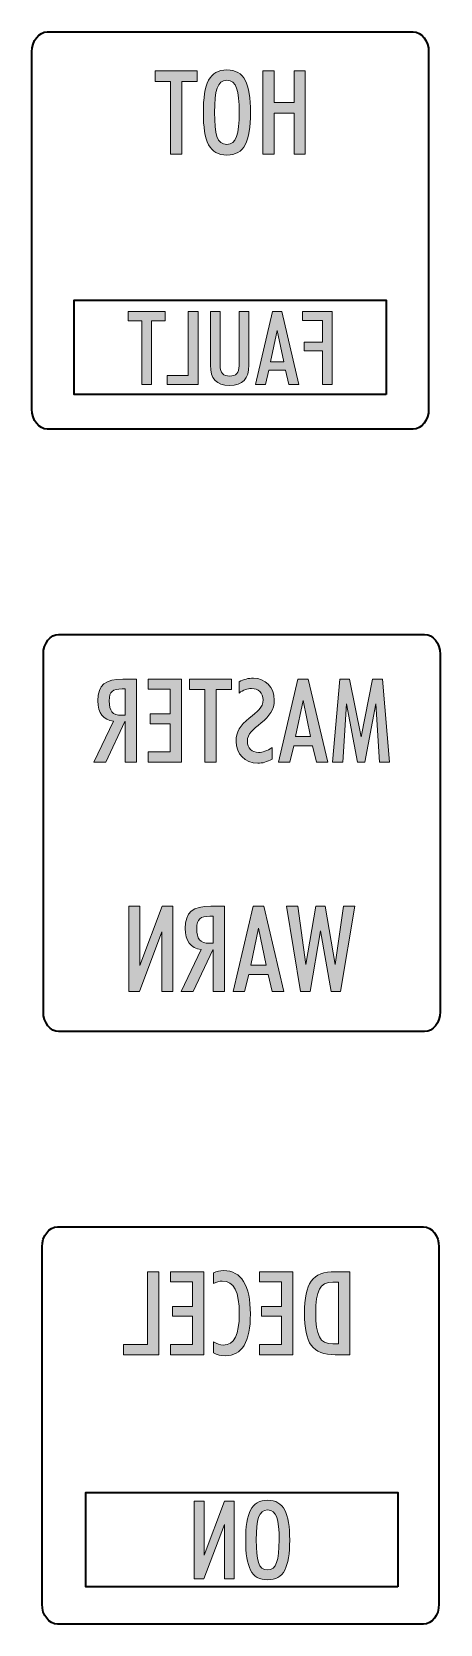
# Model space of a CAD drawing. Header units: millimetres. Extents: x 4 to 202, y 10 to 290.
# Drawn here: x 53.7 to 68.1, y 10.4 to 66.5 of the extents above; entities that cross this region are included whole.
import ezdxf

# ---------------------------------------------------------------- set-up
doc = ezdxf.new("R2010")
doc.units = ezdxf.units.MM
doc.header["$MEASUREMENT"] = 0
doc.layers.add('Layer 1', color=7, linetype='Continuous', lineweight=0)

# ---------------------------------------------------------------- blocks, each defined once
blk = doc.blocks.new('Block_46')
at = {"layer": 'Layer 1', "true_color": 0x1d1e1b, "transparency": 33554687}
h = blk.add_hatch(color=250, dxfattribs=at)
h.dxf.hatch_style = 2
edge = h.paths.add_edge_path()
edge.add_spline(control_points=[(58.14, 22.792), (58.14, 22.792), (57.746, 22.792), (57.746, 22.792), (57.746, 22.792), (57.746, 20.231), (57.746, 20.231), (57.746, 20.231), (56.9, 20.231), (56.9, 20.231), (56.9, 20.231), (56.9, 19.866), (56.9, 19.866), (56.9, 19.866), (58.14, 19.866), (58.14, 19.866), (58.14, 19.866), (58.14, 22.792), (58.14, 22.792)], knot_values=[0, 0, 0, 0, 1, 1, 1, 2, 2, 2, 3, 3, 3, 4, 4, 4, 5, 5, 5, 6, 6, 6, 6], degree=3, periodic=0)
h = blk.add_hatch(color=250, dxfattribs=at)
h.dxf.hatch_style = 2
edge = h.paths.add_edge_path()
edge.add_spline(control_points=[(59.727, 22.792), (59.727, 22.792), (58.557, 22.792), (58.557, 22.792), (58.557, 22.792), (58.557, 22.439), (58.557, 22.439), (58.557, 22.439), (59.333, 22.439), (59.333, 22.439), (59.333, 22.439), (59.333, 21.569), (59.333, 21.569), (59.333, 21.569), (58.623, 21.569), (58.623, 21.569), (58.623, 21.569), (58.623, 21.221), (58.623, 21.221), (58.623, 21.221), (59.333, 21.221), (59.333, 21.221), (59.333, 21.221), (59.333, 20.231), (59.333, 20.231), (59.333, 20.231), (58.557, 20.231), (58.557, 20.231), (58.557, 20.231), (58.557, 19.866), (58.557, 19.866), (58.557, 19.866), (59.727, 19.866), (59.727, 19.866), (59.727, 19.866), (59.727, 22.792), (59.727, 22.792)], knot_values=[0, 0, 0, 0, 1, 1, 1, 2, 2, 2, 3, 3, 3, 4, 4, 4, 5, 5, 5, 6, 6, 6, 7, 7, 7, 8, 8, 8, 9, 9, 9, 10, 10, 10, 11, 11, 11, 12, 12, 12, 12], degree=3, periodic=0)
h = blk.add_hatch(color=250, dxfattribs=at)
h.dxf.hatch_style = 2
edge = h.paths.add_edge_path()
edge.add_spline(control_points=[(60.477, 19.829), (61.076, 19.829), (61.372, 20.318), (61.372, 21.303), (61.372, 22.316), (61.048, 22.829), (60.432, 22.829), (60.297, 22.829), (60.178, 22.805), (60.067, 22.751), (60.067, 22.751), (60.067, 22.378), (60.067, 22.378), (60.178, 22.431), (60.28, 22.46), (60.375, 22.46), (60.806, 22.46), (60.978, 22.082), (60.978, 21.307), (60.978, 20.568), (60.801, 20.207), (60.416, 20.207), (60.305, 20.207), (60.194, 20.244), (60.067, 20.318), (60.067, 20.318), (60.067, 19.932), (60.067, 19.932), (60.198, 19.862), (60.329, 19.829), (60.477, 19.829)], knot_values=[0, 0, 0, 0, 1, 1, 1, 2, 2, 2, 3, 3, 3, 4, 4, 4, 5, 5, 5, 6, 6, 6, 7, 7, 7, 8, 8, 8, 9, 9, 9, 10, 10, 10, 10], degree=3, periodic=0)
h = blk.add_hatch(color=250, dxfattribs=at)
h.dxf.hatch_style = 2
edge = h.paths.add_edge_path()
edge.add_spline(control_points=[(62.865, 22.792), (62.865, 22.792), (61.695, 22.792), (61.695, 22.792), (61.695, 22.792), (61.695, 22.439), (61.695, 22.439), (61.695, 22.439), (62.471, 22.439), (62.471, 22.439), (62.471, 22.439), (62.471, 21.569), (62.471, 21.569), (62.471, 21.569), (61.761, 21.569), (61.761, 21.569), (61.761, 21.569), (61.761, 21.221), (61.761, 21.221), (61.761, 21.221), (62.471, 21.221), (62.471, 21.221), (62.471, 21.221), (62.471, 20.231), (62.471, 20.231), (62.471, 20.231), (61.695, 20.231), (61.695, 20.231), (61.695, 20.231), (61.695, 19.866), (61.695, 19.866), (61.695, 19.866), (62.865, 19.866), (62.865, 19.866), (62.865, 19.866), (62.865, 22.792), (62.865, 22.792)], knot_values=[0, 0, 0, 0, 1, 1, 1, 2, 2, 2, 3, 3, 3, 4, 4, 4, 5, 5, 5, 6, 6, 6, 7, 7, 7, 8, 8, 8, 9, 9, 9, 10, 10, 10, 11, 11, 11, 12, 12, 12, 12], degree=3, periodic=0)
h = blk.add_hatch(color=250, dxfattribs=at)
h.dxf.hatch_style = 2
edge = h.paths.add_edge_path()
edge.add_spline(control_points=[(64.28, 20.244), (63.816, 20.244), (63.676, 20.556), (63.676, 21.335), (63.676, 22.115), (63.816, 22.423), (64.28, 22.423), (64.28, 22.423), (64.485, 22.423), (64.485, 22.423), (64.485, 22.423), (64.485, 20.244), (64.485, 20.244), (64.485, 20.244), (64.28, 20.244), (64.28, 20.244)], knot_values=[0, 0, 0, 0, 1, 1, 1, 2, 2, 2, 3, 3, 3, 4, 4, 4, 5, 5, 5, 5], degree=3, periodic=0)
edge = h.paths.add_edge_path()
edge.add_spline(control_points=[(64.883, 22.792), (64.883, 22.792), (64.362, 22.792), (64.362, 22.792), (63.561, 22.792), (63.278, 22.398), (63.278, 21.331), (63.278, 20.26), (63.561, 19.866), (64.362, 19.866), (64.362, 19.866), (64.883, 19.866), (64.883, 19.866), (64.883, 19.866), (64.883, 22.792), (64.883, 22.792)], knot_values=[0, 0, 0, 0, 1, 1, 1, 2, 2, 2, 3, 3, 3, 4, 4, 4, 5, 5, 5, 5], degree=3, periodic=0)
at = {"layer": 'Layer 1'}
for points, knots in [([(58.14, 22.792), (58.14, 22.792), (57.746, 22.792), (57.746, 22.792), (57.746, 22.792), (57.746, 20.231), (57.746, 20.231), (57.746, 20.231), (56.9, 20.231), (56.9, 20.231), (56.9, 20.231), (56.9, 19.866), (56.9, 19.866), (56.9, 19.866), (58.14, 19.866), (58.14, 19.866), (58.14, 19.866), (58.14, 22.792), (58.14, 22.792)], [0, 0, 0, 0, 1, 1, 1, 2, 2, 2, 3, 3, 3, 4, 4, 4, 5, 5, 5, 6, 6, 6, 6]), ([(59.727, 22.792), (59.727, 22.792), (58.557, 22.792), (58.557, 22.792), (58.557, 22.792), (58.557, 22.439), (58.557, 22.439), (58.557, 22.439), (59.333, 22.439), (59.333, 22.439), (59.333, 22.439), (59.333, 21.569), (59.333, 21.569), (59.333, 21.569), (58.623, 21.569), (58.623, 21.569), (58.623, 21.569), (58.623, 21.221), (58.623, 21.221), (58.623, 21.221), (59.333, 21.221), (59.333, 21.221), (59.333, 21.221), (59.333, 20.231), (59.333, 20.231), (59.333, 20.231), (58.557, 20.231), (58.557, 20.231), (58.557, 20.231), (58.557, 19.866), (58.557, 19.866), (58.557, 19.866), (59.727, 19.866), (59.727, 19.866), (59.727, 19.866), (59.727, 22.792), (59.727, 22.792)], [0, 0, 0, 0, 1, 1, 1, 2, 2, 2, 3, 3, 3, 4, 4, 4, 5, 5, 5, 6, 6, 6, 7, 7, 7, 8, 8, 8, 9, 9, 9, 10, 10, 10, 11, 11, 11, 12, 12, 12, 12]), ([(60.477, 19.829), (61.076, 19.829), (61.372, 20.318), (61.372, 21.303), (61.372, 22.316), (61.048, 22.829), (60.432, 22.829), (60.297, 22.829), (60.178, 22.805), (60.067, 22.751), (60.067, 22.751), (60.067, 22.378), (60.067, 22.378), (60.178, 22.431), (60.28, 22.46), (60.375, 22.46), (60.806, 22.46), (60.978, 22.082), (60.978, 21.307), (60.978, 20.568), (60.801, 20.207), (60.416, 20.207), (60.305, 20.207), (60.194, 20.244), (60.067, 20.318), (60.067, 20.318), (60.067, 19.932), (60.067, 19.932), (60.198, 19.862), (60.329, 19.829), (60.477, 19.829)], [0, 0, 0, 0, 1, 1, 1, 2, 2, 2, 3, 3, 3, 4, 4, 4, 5, 5, 5, 6, 6, 6, 7, 7, 7, 8, 8, 8, 9, 9, 9, 10, 10, 10, 10]), ([(62.865, 22.792), (62.865, 22.792), (61.695, 22.792), (61.695, 22.792), (61.695, 22.792), (61.695, 22.439), (61.695, 22.439), (61.695, 22.439), (62.471, 22.439), (62.471, 22.439), (62.471, 22.439), (62.471, 21.569), (62.471, 21.569), (62.471, 21.569), (61.761, 21.569), (61.761, 21.569), (61.761, 21.569), (61.761, 21.221), (61.761, 21.221), (61.761, 21.221), (62.471, 21.221), (62.471, 21.221), (62.471, 21.221), (62.471, 20.231), (62.471, 20.231), (62.471, 20.231), (61.695, 20.231), (61.695, 20.231), (61.695, 20.231), (61.695, 19.866), (61.695, 19.866), (61.695, 19.866), (62.865, 19.866), (62.865, 19.866), (62.865, 19.866), (62.865, 22.792), (62.865, 22.792)], [0, 0, 0, 0, 1, 1, 1, 2, 2, 2, 3, 3, 3, 4, 4, 4, 5, 5, 5, 6, 6, 6, 7, 7, 7, 8, 8, 8, 9, 9, 9, 10, 10, 10, 11, 11, 11, 12, 12, 12, 12]), ([(64.883, 22.792), (64.883, 22.792), (64.362, 22.792), (64.362, 22.792), (63.561, 22.792), (63.278, 22.398), (63.278, 21.331), (63.278, 20.26), (63.561, 19.866), (64.362, 19.866), (64.362, 19.866), (64.883, 19.866), (64.883, 19.866), (64.883, 19.866), (64.883, 22.792), (64.883, 22.792)], [0, 0, 0, 0, 1, 1, 1, 2, 2, 2, 3, 3, 3, 4, 4, 4, 5, 5, 5, 5]), ([(64.28, 20.244), (63.816, 20.244), (63.676, 20.556), (63.676, 21.335), (63.676, 22.115), (63.816, 22.423), (64.28, 22.423), (64.28, 22.423), (64.485, 22.423), (64.485, 22.423), (64.485, 22.423), (64.485, 20.244), (64.485, 20.244), (64.485, 20.244), (64.28, 20.244), (64.28, 20.244)], [0, 0, 0, 0, 1, 1, 1, 2, 2, 2, 3, 3, 3, 4, 4, 4, 5, 5, 5, 5])]:
    blk.add_open_spline(points, degree=3, knots=knots, dxfattribs=at)
blk = doc.blocks.new('Block_47')
at = {"layer": 'Layer 1', "true_color": 0x1d1e1b, "transparency": 33554687}
h = blk.add_hatch(color=250, dxfattribs=at)
h.dxf.hatch_style = 2
edge = h.paths.add_edge_path()
edge.add_spline(control_points=[(60.8, 14.701), (60.8, 14.701), (60.459, 14.701), (60.459, 14.701), (60.459, 14.701), (59.736, 12.805), (59.736, 12.805), (59.736, 12.805), (59.736, 14.701), (59.736, 14.701), (59.736, 14.701), (59.387, 14.701), (59.387, 14.701), (59.387, 14.701), (59.387, 11.97), (59.387, 11.97), (59.387, 11.97), (59.732, 11.97), (59.732, 11.97), (59.732, 11.97), (60.452, 13.881), (60.452, 13.881), (60.452, 13.881), (60.452, 11.97), (60.452, 11.97), (60.452, 11.97), (60.8, 11.97), (60.8, 11.97), (60.8, 11.97), (60.8, 14.701), (60.8, 14.701)], knot_values=[0, 0, 0, 0, 1, 1, 1, 2, 2, 2, 3, 3, 3, 4, 4, 4, 5, 5, 5, 6, 6, 6, 7, 7, 7, 8, 8, 8, 9, 9, 9, 10, 10, 10, 10], degree=3, periodic=0)
h = blk.add_hatch(color=250, dxfattribs=at)
h.dxf.hatch_style = 2
edge = h.paths.add_edge_path()
edge.add_spline(control_points=[(61.975, 12.284), (61.65, 12.284), (61.577, 12.625), (61.577, 13.341), (61.577, 14.057), (61.661, 14.394), (61.979, 14.394), (62.297, 14.394), (62.385, 14.057), (62.385, 13.341), (62.385, 12.621), (62.289, 12.284), (61.975, 12.284)], knot_values=[0, 0, 0, 0, 1, 1, 1, 2, 2, 2, 3, 3, 3, 4, 4, 4, 4], degree=3, periodic=0)
edge = h.paths.add_edge_path()
edge.add_spline(control_points=[(61.979, 14.735), (61.405, 14.735), (61.205, 14.291), (61.205, 13.333), (61.205, 12.38), (61.405, 11.935), (61.979, 11.935), (62.554, 11.935), (62.757, 12.376), (62.757, 13.333), (62.757, 14.291), (62.554, 14.735), (61.979, 14.735)], knot_values=[0, 0, 0, 0, 1, 1, 1, 2, 2, 2, 3, 3, 3, 4, 4, 4, 4], degree=3, periodic=0)
at = {"layer": 'Layer 1'}
for points, knots in [([(60.8, 14.701), (60.8, 14.701), (60.459, 14.701), (60.459, 14.701), (60.459, 14.701), (59.736, 12.805), (59.736, 12.805), (59.736, 12.805), (59.736, 14.701), (59.736, 14.701), (59.736, 14.701), (59.387, 14.701), (59.387, 14.701), (59.387, 14.701), (59.387, 11.97), (59.387, 11.97), (59.387, 11.97), (59.732, 11.97), (59.732, 11.97), (59.732, 11.97), (60.452, 13.881), (60.452, 13.881), (60.452, 13.881), (60.452, 11.97), (60.452, 11.97), (60.452, 11.97), (60.8, 11.97), (60.8, 11.97), (60.8, 11.97), (60.8, 14.701), (60.8, 14.701)], [0, 0, 0, 0, 1, 1, 1, 2, 2, 2, 3, 3, 3, 4, 4, 4, 5, 5, 5, 6, 6, 6, 7, 7, 7, 8, 8, 8, 9, 9, 9, 10, 10, 10, 10]), ([(61.979, 14.735), (61.405, 14.735), (61.205, 14.291), (61.205, 13.333), (61.205, 12.38), (61.405, 11.935), (61.979, 11.935), (62.554, 11.935), (62.757, 12.376), (62.757, 13.333), (62.757, 14.291), (62.554, 14.735), (61.979, 14.735)], [0, 0, 0, 0, 1, 1, 1, 2, 2, 2, 3, 3, 3, 4, 4, 4, 4]), ([(61.975, 12.284), (61.65, 12.284), (61.577, 12.625), (61.577, 13.341), (61.577, 14.057), (61.661, 14.394), (61.979, 14.394), (62.297, 14.394), (62.385, 14.057), (62.385, 13.341), (62.385, 12.621), (62.289, 12.284), (61.975, 12.284)], [0, 0, 0, 0, 1, 1, 1, 2, 2, 2, 3, 3, 3, 4, 4, 4, 4])]:
    blk.add_open_spline(points, degree=3, knots=knots, dxfattribs=at)
blk = doc.blocks.new('Block_63')
at = {"layer": 'Layer 1', "true_color": 0x1d1e1b, "transparency": 33554687}
h = blk.add_hatch(color=250, dxfattribs=at)
h.dxf.hatch_style = 2
edge = h.paths.add_edge_path()
edge.add_spline(control_points=[(58.634, 35.67), (58.634, 35.67), (58.26, 35.67), (58.26, 35.67), (58.26, 35.67), (57.465, 33.587), (57.465, 33.587), (57.465, 33.587), (57.465, 35.67), (57.465, 35.67), (57.465, 35.67), (57.082, 35.67), (57.082, 35.67), (57.082, 35.67), (57.082, 32.67), (57.082, 32.67), (57.082, 32.67), (57.46, 32.67), (57.46, 32.67), (57.46, 32.67), (58.251, 34.769), (58.251, 34.769), (58.251, 34.769), (58.251, 32.67), (58.251, 32.67), (58.251, 32.67), (58.634, 32.67), (58.634, 32.67), (58.634, 32.67), (58.634, 35.67), (58.634, 35.67)], knot_values=[0, 0, 0, 0, 1, 1, 1, 2, 2, 2, 3, 3, 3, 4, 4, 4, 5, 5, 5, 6, 6, 6, 7, 7, 7, 8, 8, 8, 9, 9, 9, 10, 10, 10, 10], degree=3, periodic=0)
h = blk.add_hatch(color=250, dxfattribs=at)
h.dxf.hatch_style = 2
edge = h.paths.add_edge_path()
edge.add_spline(control_points=[(59.929, 34.366), (59.58, 34.366), (59.479, 34.521), (59.479, 34.887), (59.479, 35.228), (59.605, 35.316), (59.942, 35.316), (59.942, 35.316), (60.056, 35.316), (60.056, 35.316), (60.056, 35.316), (60.056, 34.366), (60.056, 34.366), (60.056, 34.366), (59.929, 34.366), (59.929, 34.366)], knot_values=[0, 0, 0, 0, 1, 1, 1, 2, 2, 2, 3, 3, 3, 4, 4, 4, 5, 5, 5, 5], degree=3, periodic=0)
edge = h.paths.add_edge_path()
edge.add_spline(control_points=[(60.056, 32.67), (60.056, 32.67), (60.459, 32.67), (60.459, 32.67), (60.459, 32.67), (60.459, 35.67), (60.459, 35.67), (60.459, 35.67), (59.971, 35.67), (59.971, 35.67), (59.344, 35.67), (59.071, 35.468), (59.071, 34.887), (59.071, 34.441), (59.26, 34.193), (59.635, 34.147), (59.635, 34.147), (58.924, 32.67), (58.924, 32.67), (58.924, 32.67), (59.357, 32.67), (59.357, 32.67), (59.357, 32.67), (60.043, 34.134), (60.043, 34.134), (60.043, 34.134), (60.056, 34.134), (60.056, 34.134), (60.056, 34.134), (60.056, 32.67), (60.056, 32.67)], knot_values=[0, 0, 0, 0, 1, 1, 1, 2, 2, 2, 3, 3, 3, 4, 4, 4, 5, 5, 5, 6, 6, 6, 7, 7, 7, 8, 8, 8, 9, 9, 9, 10, 10, 10, 10], degree=3, periodic=0)
h = blk.add_hatch(color=250, dxfattribs=at)
h.dxf.hatch_style = 2
edge = h.paths.add_edge_path()
edge.add_spline(control_points=[(61.923, 33.596), (61.923, 33.596), (61.384, 33.596), (61.384, 33.596), (61.384, 33.596), (61.653, 34.896), (61.653, 34.896), (61.653, 34.896), (61.923, 33.596), (61.923, 33.596)], knot_values=[0, 0, 0, 0, 1, 1, 1, 2, 2, 2, 3, 3, 3, 3], degree=3, periodic=0)
edge = h.paths.add_edge_path()
edge.add_spline(control_points=[(61.843, 35.67), (61.843, 35.67), (61.464, 35.67), (61.464, 35.67), (61.464, 35.67), (60.761, 32.67), (60.761, 32.67), (60.761, 32.67), (61.169, 32.67), (61.169, 32.67), (61.169, 32.67), (61.312, 33.259), (61.312, 33.259), (61.312, 33.259), (61.998, 33.259), (61.998, 33.259), (61.998, 33.259), (62.137, 32.67), (62.137, 32.67), (62.137, 32.67), (62.545, 32.67), (62.545, 32.67), (62.545, 32.67), (61.843, 35.67), (61.843, 35.67)], knot_values=[0, 0, 0, 0, 1, 1, 1, 2, 2, 2, 3, 3, 3, 4, 4, 4, 5, 5, 5, 6, 6, 6, 7, 7, 7, 8, 8, 8, 8], degree=3, periodic=0)
h = blk.add_hatch(color=250, dxfattribs=at)
h.dxf.hatch_style = 2
edge = h.paths.add_edge_path()
edge.add_spline(control_points=[(65.052, 35.67), (65.052, 35.67), (64.652, 35.67), (64.652, 35.67), (64.652, 35.67), (64.362, 33.617), (64.362, 33.617), (64.362, 33.617), (64.012, 35.67), (64.012, 35.67), (64.012, 35.67), (63.68, 35.67), (63.68, 35.67), (63.68, 35.67), (63.327, 33.617), (63.327, 33.617), (63.327, 33.617), (63.04, 35.67), (63.04, 35.67), (63.04, 35.67), (62.641, 35.67), (62.641, 35.67), (62.641, 35.67), (63.141, 32.67), (63.141, 32.67), (63.141, 32.67), (63.474, 32.67), (63.474, 32.67), (63.474, 32.67), (63.844, 34.799), (63.844, 34.799), (63.844, 34.799), (64.219, 32.67), (64.219, 32.67), (64.219, 32.67), (64.547, 32.67), (64.547, 32.67), (64.547, 32.67), (65.052, 35.67), (65.052, 35.67)], knot_values=[0, 0, 0, 0, 1, 1, 1, 2, 2, 2, 3, 3, 3, 4, 4, 4, 5, 5, 5, 6, 6, 6, 7, 7, 7, 8, 8, 8, 9, 9, 9, 10, 10, 10, 11, 11, 11, 12, 12, 12, 13, 13, 13, 13], degree=3, periodic=0)
at = {"layer": 'Layer 1'}
for points, knots in [([(58.634, 35.67), (58.634, 35.67), (58.26, 35.67), (58.26, 35.67), (58.26, 35.67), (57.465, 33.587), (57.465, 33.587), (57.465, 33.587), (57.465, 35.67), (57.465, 35.67), (57.465, 35.67), (57.082, 35.67), (57.082, 35.67), (57.082, 35.67), (57.082, 32.67), (57.082, 32.67), (57.082, 32.67), (57.46, 32.67), (57.46, 32.67), (57.46, 32.67), (58.251, 34.769), (58.251, 34.769), (58.251, 34.769), (58.251, 32.67), (58.251, 32.67), (58.251, 32.67), (58.634, 32.67), (58.634, 32.67), (58.634, 32.67), (58.634, 35.67), (58.634, 35.67)], [0, 0, 0, 0, 1, 1, 1, 2, 2, 2, 3, 3, 3, 4, 4, 4, 5, 5, 5, 6, 6, 6, 7, 7, 7, 8, 8, 8, 9, 9, 9, 10, 10, 10, 10]), ([(60.056, 32.67), (60.056, 32.67), (60.459, 32.67), (60.459, 32.67), (60.459, 32.67), (60.459, 35.67), (60.459, 35.67), (60.459, 35.67), (59.971, 35.67), (59.971, 35.67), (59.344, 35.67), (59.071, 35.468), (59.071, 34.887), (59.071, 34.441), (59.26, 34.193), (59.635, 34.147), (59.635, 34.147), (58.924, 32.67), (58.924, 32.67), (58.924, 32.67), (59.357, 32.67), (59.357, 32.67), (59.357, 32.67), (60.043, 34.134), (60.043, 34.134), (60.043, 34.134), (60.056, 34.134), (60.056, 34.134), (60.056, 34.134), (60.056, 32.67), (60.056, 32.67)], [0, 0, 0, 0, 1, 1, 1, 2, 2, 2, 3, 3, 3, 4, 4, 4, 5, 5, 5, 6, 6, 6, 7, 7, 7, 8, 8, 8, 9, 9, 9, 10, 10, 10, 10]), ([(61.843, 35.67), (61.843, 35.67), (61.464, 35.67), (61.464, 35.67), (61.464, 35.67), (60.761, 32.67), (60.761, 32.67), (60.761, 32.67), (61.169, 32.67), (61.169, 32.67), (61.169, 32.67), (61.312, 33.259), (61.312, 33.259), (61.312, 33.259), (61.998, 33.259), (61.998, 33.259), (61.998, 33.259), (62.137, 32.67), (62.137, 32.67), (62.137, 32.67), (62.545, 32.67), (62.545, 32.67), (62.545, 32.67), (61.843, 35.67), (61.843, 35.67)], [0, 0, 0, 0, 1, 1, 1, 2, 2, 2, 3, 3, 3, 4, 4, 4, 5, 5, 5, 6, 6, 6, 7, 7, 7, 8, 8, 8, 8]), ([(65.052, 35.67), (65.052, 35.67), (64.652, 35.67), (64.652, 35.67), (64.652, 35.67), (64.362, 33.617), (64.362, 33.617), (64.362, 33.617), (64.012, 35.67), (64.012, 35.67), (64.012, 35.67), (63.68, 35.67), (63.68, 35.67), (63.68, 35.67), (63.327, 33.617), (63.327, 33.617), (63.327, 33.617), (63.04, 35.67), (63.04, 35.67), (63.04, 35.67), (62.641, 35.67), (62.641, 35.67), (62.641, 35.67), (63.141, 32.67), (63.141, 32.67), (63.141, 32.67), (63.474, 32.67), (63.474, 32.67), (63.474, 32.67), (63.844, 34.799), (63.844, 34.799), (63.844, 34.799), (64.219, 32.67), (64.219, 32.67), (64.219, 32.67), (64.547, 32.67), (64.547, 32.67), (64.547, 32.67), (65.052, 35.67), (65.052, 35.67)], [0, 0, 0, 0, 1, 1, 1, 2, 2, 2, 3, 3, 3, 4, 4, 4, 5, 5, 5, 6, 6, 6, 7, 7, 7, 8, 8, 8, 9, 9, 9, 10, 10, 10, 11, 11, 11, 12, 12, 12, 13, 13, 13, 13]), ([(59.929, 34.366), (59.58, 34.366), (59.479, 34.521), (59.479, 34.887), (59.479, 35.228), (59.605, 35.316), (59.942, 35.316), (59.942, 35.316), (60.056, 35.316), (60.056, 35.316), (60.056, 35.316), (60.056, 34.366), (60.056, 34.366), (60.056, 34.366), (59.929, 34.366), (59.929, 34.366)], [0, 0, 0, 0, 1, 1, 1, 2, 2, 2, 3, 3, 3, 4, 4, 4, 5, 5, 5, 5]), ([(61.923, 33.596), (61.923, 33.596), (61.384, 33.596), (61.384, 33.596), (61.384, 33.596), (61.653, 34.896), (61.653, 34.896), (61.653, 34.896), (61.923, 33.596), (61.923, 33.596)], [0, 0, 0, 0, 1, 1, 1, 2, 2, 2, 3, 3, 3, 3])]:
    blk.add_open_spline(points, degree=3, knots=knots, dxfattribs=at)
blk = doc.blocks.new('Block_64')
at = {"layer": 'Layer 1', "true_color": 0x1d1e1b, "transparency": 33554687}
h = blk.add_hatch(color=250, dxfattribs=at)
h.dxf.hatch_style = 2
edge = h.paths.add_edge_path()
edge.add_spline(control_points=[(56.832, 42.399), (56.491, 42.399), (56.393, 42.551), (56.393, 42.908), (56.393, 43.241), (56.516, 43.327), (56.844, 43.327), (56.844, 43.327), (56.955, 43.327), (56.955, 43.327), (56.955, 43.327), (56.955, 42.399), (56.955, 42.399), (56.955, 42.399), (56.832, 42.399), (56.832, 42.399)], knot_values=[0, 0, 0, 0, 1, 1, 1, 2, 2, 2, 3, 3, 3, 4, 4, 4, 5, 5, 5, 5], degree=3, periodic=0)
edge = h.paths.add_edge_path()
edge.add_spline(control_points=[(56.955, 40.745), (56.955, 40.745), (57.349, 40.745), (57.349, 40.745), (57.349, 40.745), (57.349, 43.672), (57.349, 43.672), (57.349, 43.672), (56.873, 43.672), (56.873, 43.672), (56.261, 43.672), (55.994, 43.475), (55.994, 42.908), (55.994, 42.473), (56.179, 42.231), (56.544, 42.186), (56.544, 42.186), (55.851, 40.745), (55.851, 40.745), (55.851, 40.745), (56.274, 40.745), (56.274, 40.745), (56.274, 40.745), (56.942, 42.174), (56.942, 42.174), (56.942, 42.174), (56.955, 42.174), (56.955, 42.174), (56.955, 42.174), (56.955, 40.745), (56.955, 40.745)], knot_values=[0, 0, 0, 0, 1, 1, 1, 2, 2, 2, 3, 3, 3, 4, 4, 4, 5, 5, 5, 6, 6, 6, 7, 7, 7, 8, 8, 8, 9, 9, 9, 10, 10, 10, 10], degree=3, periodic=0)
h = blk.add_hatch(color=250, dxfattribs=at)
h.dxf.hatch_style = 2
edge = h.paths.add_edge_path()
edge.add_spline(control_points=[(58.936, 43.672), (58.936, 43.672), (57.767, 43.672), (57.767, 43.672), (57.767, 43.672), (57.767, 43.319), (57.767, 43.319), (57.767, 43.319), (58.542, 43.319), (58.542, 43.319), (58.542, 43.319), (58.542, 42.449), (58.542, 42.449), (58.542, 42.449), (57.832, 42.449), (57.832, 42.449), (57.832, 42.449), (57.832, 42.1), (57.832, 42.1), (57.832, 42.1), (58.542, 42.1), (58.542, 42.1), (58.542, 42.1), (58.542, 41.111), (58.542, 41.111), (58.542, 41.111), (57.767, 41.111), (57.767, 41.111), (57.767, 41.111), (57.767, 40.745), (57.767, 40.745), (57.767, 40.745), (58.936, 40.745), (58.936, 40.745), (58.936, 40.745), (58.936, 43.672), (58.936, 43.672)], knot_values=[0, 0, 0, 0, 1, 1, 1, 2, 2, 2, 3, 3, 3, 4, 4, 4, 5, 5, 5, 6, 6, 6, 7, 7, 7, 8, 8, 8, 9, 9, 9, 10, 10, 10, 11, 11, 11, 12, 12, 12, 12], degree=3, periodic=0)
h = blk.add_hatch(color=250, dxfattribs=at)
h.dxf.hatch_style = 2
edge = h.paths.add_edge_path()
edge.add_spline(control_points=[(60.167, 43.306), (60.167, 43.306), (60.708, 43.306), (60.708, 43.306), (60.708, 43.306), (60.708, 43.672), (60.708, 43.672), (60.708, 43.672), (59.227, 43.672), (59.227, 43.672), (59.227, 43.672), (59.227, 43.306), (59.227, 43.306), (59.227, 43.306), (59.769, 43.306), (59.769, 43.306), (59.769, 43.306), (59.769, 40.745), (59.769, 40.745), (59.769, 40.745), (60.167, 40.745), (60.167, 40.745), (60.167, 40.745), (60.167, 43.306), (60.167, 43.306)], knot_values=[0, 0, 0, 0, 1, 1, 1, 2, 2, 2, 3, 3, 3, 4, 4, 4, 5, 5, 5, 6, 6, 6, 7, 7, 7, 8, 8, 8, 8], degree=3, periodic=0)
h = blk.add_hatch(color=250, dxfattribs=at)
h.dxf.hatch_style = 2
edge = h.paths.add_edge_path()
edge.add_spline(control_points=[(61.659, 41.09), (61.417, 41.09), (61.266, 41.242), (61.266, 41.476), (61.266, 41.759), (61.458, 41.89), (61.746, 42.128), (62.049, 42.379), (62.214, 42.596), (62.214, 42.937), (62.214, 43.388), (61.889, 43.708), (61.483, 43.708), (61.302, 43.708), (61.138, 43.668), (60.97, 43.577), (60.97, 43.577), (60.97, 43.183), (60.97, 43.183), (61.122, 43.29), (61.266, 43.343), (61.409, 43.343), (61.659, 43.343), (61.82, 43.183), (61.82, 42.941), (61.82, 42.67), (61.618, 42.531), (61.327, 42.297), (61.011, 42.042), (60.867, 41.821), (60.867, 41.48), (60.867, 41.041), (61.175, 40.708), (61.631, 40.708), (61.795, 40.708), (61.963, 40.758), (62.14, 40.856), (62.14, 40.856), (62.14, 41.258), (62.14, 41.258), (61.959, 41.148), (61.803, 41.09), (61.659, 41.09)], knot_values=[0, 0, 0, 0, 1, 1, 1, 2, 2, 2, 3, 3, 3, 4, 4, 4, 5, 5, 5, 6, 6, 6, 7, 7, 7, 8, 8, 8, 9, 9, 9, 10, 10, 10, 11, 11, 11, 12, 12, 12, 13, 13, 13, 14, 14, 14, 14], degree=3, periodic=0)
h = blk.add_hatch(color=250, dxfattribs=at)
h.dxf.hatch_style = 2
edge = h.paths.add_edge_path()
edge.add_spline(control_points=[(63.493, 41.648), (63.493, 41.648), (62.968, 41.648), (62.968, 41.648), (62.968, 41.648), (63.23, 42.916), (63.23, 42.916), (63.23, 42.916), (63.493, 41.648), (63.493, 41.648)], knot_values=[0, 0, 0, 0, 1, 1, 1, 2, 2, 2, 3, 3, 3, 3], degree=3, periodic=0)
edge = h.paths.add_edge_path()
edge.add_spline(control_points=[(63.415, 43.672), (63.415, 43.672), (63.046, 43.672), (63.046, 43.672), (63.046, 43.672), (62.36, 40.745), (62.36, 40.745), (62.36, 40.745), (62.758, 40.745), (62.758, 40.745), (62.758, 40.745), (62.898, 41.32), (62.898, 41.32), (62.898, 41.32), (63.567, 41.32), (63.567, 41.32), (63.567, 41.32), (63.702, 40.745), (63.702, 40.745), (63.702, 40.745), (64.1, 40.745), (64.1, 40.745), (64.1, 40.745), (63.415, 43.672), (63.415, 43.672)], knot_values=[0, 0, 0, 0, 1, 1, 1, 2, 2, 2, 3, 3, 3, 4, 4, 4, 5, 5, 5, 6, 6, 6, 7, 7, 7, 8, 8, 8, 8], degree=3, periodic=0)
h = blk.add_hatch(color=250, dxfattribs=at)
h.dxf.hatch_style = 2
edge = h.paths.add_edge_path()
edge.add_spline(control_points=[(66.032, 43.672), (66.032, 43.672), (65.675, 43.672), (65.675, 43.672), (65.675, 43.672), (65.277, 41.644), (65.277, 41.644), (65.277, 41.644), (64.871, 43.672), (64.871, 43.672), (64.871, 43.672), (64.526, 43.672), (64.526, 43.672), (64.526, 43.672), (64.272, 40.745), (64.272, 40.745), (64.272, 40.745), (64.637, 40.745), (64.637, 40.745), (64.637, 40.745), (64.756, 42.797), (64.756, 42.797), (64.756, 42.797), (65.146, 40.745), (65.146, 40.745), (65.146, 40.745), (65.412, 40.745), (65.412, 40.745), (65.412, 40.745), (65.802, 42.797), (65.802, 42.797), (65.802, 42.797), (65.921, 40.745), (65.921, 40.745), (65.921, 40.745), (66.283, 40.745), (66.283, 40.745), (66.283, 40.745), (66.032, 43.672), (66.032, 43.672)], knot_values=[0, 0, 0, 0, 1, 1, 1, 2, 2, 2, 3, 3, 3, 4, 4, 4, 5, 5, 5, 6, 6, 6, 7, 7, 7, 8, 8, 8, 9, 9, 9, 10, 10, 10, 11, 11, 11, 12, 12, 12, 13, 13, 13, 13], degree=3, periodic=0)
at = {"layer": 'Layer 1'}
for points, knots in [([(56.955, 40.745), (56.955, 40.745), (57.349, 40.745), (57.349, 40.745), (57.349, 40.745), (57.349, 43.672), (57.349, 43.672), (57.349, 43.672), (56.873, 43.672), (56.873, 43.672), (56.261, 43.672), (55.994, 43.475), (55.994, 42.908), (55.994, 42.473), (56.179, 42.231), (56.544, 42.186), (56.544, 42.186), (55.851, 40.745), (55.851, 40.745), (55.851, 40.745), (56.274, 40.745), (56.274, 40.745), (56.274, 40.745), (56.942, 42.174), (56.942, 42.174), (56.942, 42.174), (56.955, 42.174), (56.955, 42.174), (56.955, 42.174), (56.955, 40.745), (56.955, 40.745)], [0, 0, 0, 0, 1, 1, 1, 2, 2, 2, 3, 3, 3, 4, 4, 4, 5, 5, 5, 6, 6, 6, 7, 7, 7, 8, 8, 8, 9, 9, 9, 10, 10, 10, 10]), ([(56.832, 42.399), (56.491, 42.399), (56.393, 42.551), (56.393, 42.908), (56.393, 43.241), (56.516, 43.327), (56.844, 43.327), (56.844, 43.327), (56.955, 43.327), (56.955, 43.327), (56.955, 43.327), (56.955, 42.399), (56.955, 42.399), (56.955, 42.399), (56.832, 42.399), (56.832, 42.399)], [0, 0, 0, 0, 1, 1, 1, 2, 2, 2, 3, 3, 3, 4, 4, 4, 5, 5, 5, 5]), ([(58.936, 43.672), (58.936, 43.672), (57.767, 43.672), (57.767, 43.672), (57.767, 43.672), (57.767, 43.319), (57.767, 43.319), (57.767, 43.319), (58.542, 43.319), (58.542, 43.319), (58.542, 43.319), (58.542, 42.449), (58.542, 42.449), (58.542, 42.449), (57.832, 42.449), (57.832, 42.449), (57.832, 42.449), (57.832, 42.1), (57.832, 42.1), (57.832, 42.1), (58.542, 42.1), (58.542, 42.1), (58.542, 42.1), (58.542, 41.111), (58.542, 41.111), (58.542, 41.111), (57.767, 41.111), (57.767, 41.111), (57.767, 41.111), (57.767, 40.745), (57.767, 40.745), (57.767, 40.745), (58.936, 40.745), (58.936, 40.745), (58.936, 40.745), (58.936, 43.672), (58.936, 43.672)], [0, 0, 0, 0, 1, 1, 1, 2, 2, 2, 3, 3, 3, 4, 4, 4, 5, 5, 5, 6, 6, 6, 7, 7, 7, 8, 8, 8, 9, 9, 9, 10, 10, 10, 11, 11, 11, 12, 12, 12, 12]), ([(60.167, 43.306), (60.167, 43.306), (60.708, 43.306), (60.708, 43.306), (60.708, 43.306), (60.708, 43.672), (60.708, 43.672), (60.708, 43.672), (59.227, 43.672), (59.227, 43.672), (59.227, 43.672), (59.227, 43.306), (59.227, 43.306), (59.227, 43.306), (59.769, 43.306), (59.769, 43.306), (59.769, 43.306), (59.769, 40.745), (59.769, 40.745), (59.769, 40.745), (60.167, 40.745), (60.167, 40.745), (60.167, 40.745), (60.167, 43.306), (60.167, 43.306)], [0, 0, 0, 0, 1, 1, 1, 2, 2, 2, 3, 3, 3, 4, 4, 4, 5, 5, 5, 6, 6, 6, 7, 7, 7, 8, 8, 8, 8]), ([(61.659, 41.09), (61.417, 41.09), (61.266, 41.242), (61.266, 41.476), (61.266, 41.759), (61.458, 41.89), (61.746, 42.128), (62.049, 42.379), (62.214, 42.596), (62.214, 42.937), (62.214, 43.388), (61.889, 43.708), (61.483, 43.708), (61.302, 43.708), (61.138, 43.668), (60.97, 43.577), (60.97, 43.577), (60.97, 43.183), (60.97, 43.183), (61.122, 43.29), (61.266, 43.343), (61.409, 43.343), (61.659, 43.343), (61.82, 43.183), (61.82, 42.941), (61.82, 42.67), (61.618, 42.531), (61.327, 42.297), (61.011, 42.042), (60.867, 41.821), (60.867, 41.48), (60.867, 41.041), (61.175, 40.708), (61.631, 40.708), (61.795, 40.708), (61.963, 40.758), (62.14, 40.856), (62.14, 40.856), (62.14, 41.258), (62.14, 41.258), (61.959, 41.148), (61.803, 41.09), (61.659, 41.09)], [0, 0, 0, 0, 1, 1, 1, 2, 2, 2, 3, 3, 3, 4, 4, 4, 5, 5, 5, 6, 6, 6, 7, 7, 7, 8, 8, 8, 9, 9, 9, 10, 10, 10, 11, 11, 11, 12, 12, 12, 13, 13, 13, 14, 14, 14, 14]), ([(63.415, 43.672), (63.415, 43.672), (63.046, 43.672), (63.046, 43.672), (63.046, 43.672), (62.36, 40.745), (62.36, 40.745), (62.36, 40.745), (62.758, 40.745), (62.758, 40.745), (62.758, 40.745), (62.898, 41.32), (62.898, 41.32), (62.898, 41.32), (63.567, 41.32), (63.567, 41.32), (63.567, 41.32), (63.702, 40.745), (63.702, 40.745), (63.702, 40.745), (64.1, 40.745), (64.1, 40.745), (64.1, 40.745), (63.415, 43.672), (63.415, 43.672)], [0, 0, 0, 0, 1, 1, 1, 2, 2, 2, 3, 3, 3, 4, 4, 4, 5, 5, 5, 6, 6, 6, 7, 7, 7, 8, 8, 8, 8]), ([(66.032, 43.672), (66.032, 43.672), (65.675, 43.672), (65.675, 43.672), (65.675, 43.672), (65.277, 41.644), (65.277, 41.644), (65.277, 41.644), (64.871, 43.672), (64.871, 43.672), (64.871, 43.672), (64.526, 43.672), (64.526, 43.672), (64.526, 43.672), (64.272, 40.745), (64.272, 40.745), (64.272, 40.745), (64.637, 40.745), (64.637, 40.745), (64.637, 40.745), (64.756, 42.797), (64.756, 42.797), (64.756, 42.797), (65.146, 40.745), (65.146, 40.745), (65.146, 40.745), (65.412, 40.745), (65.412, 40.745), (65.412, 40.745), (65.802, 42.797), (65.802, 42.797), (65.802, 42.797), (65.921, 40.745), (65.921, 40.745), (65.921, 40.745), (66.283, 40.745), (66.283, 40.745), (66.283, 40.745), (66.032, 43.672), (66.032, 43.672)], [0, 0, 0, 0, 1, 1, 1, 2, 2, 2, 3, 3, 3, 4, 4, 4, 5, 5, 5, 6, 6, 6, 7, 7, 7, 8, 8, 8, 9, 9, 9, 10, 10, 10, 11, 11, 11, 12, 12, 12, 13, 13, 13, 13]), ([(63.493, 41.648), (63.493, 41.648), (62.968, 41.648), (62.968, 41.648), (62.968, 41.648), (63.23, 42.916), (63.23, 42.916), (63.23, 42.916), (63.493, 41.648), (63.493, 41.648)], [0, 0, 0, 0, 1, 1, 1, 2, 2, 2, 3, 3, 3, 3])]:
    blk.add_open_spline(points, degree=3, knots=knots, dxfattribs=at)
blk = doc.blocks.new('Block_71')
at = {"layer": 'Layer 1', "true_color": 0x1d1e1b, "transparency": 33554687}
h = blk.add_hatch(color=250, dxfattribs=at)
h.dxf.hatch_style = 2
edge = h.paths.add_edge_path()
edge.add_spline(control_points=[(58.954, 64.738), (58.954, 64.738), (59.496, 64.738), (59.496, 64.738), (59.496, 64.738), (59.496, 65.103), (59.496, 65.103), (59.496, 65.103), (58.014, 65.103), (58.014, 65.103), (58.014, 65.103), (58.014, 64.738), (58.014, 64.738), (58.014, 64.738), (58.556, 64.738), (58.556, 64.738), (58.556, 64.738), (58.556, 62.177), (58.556, 62.177), (58.556, 62.177), (58.954, 62.177), (58.954, 62.177), (58.954, 62.177), (58.954, 64.738), (58.954, 64.738)], knot_values=[0, 0, 0, 0, 1, 1, 1, 2, 2, 2, 3, 3, 3, 4, 4, 4, 5, 5, 5, 6, 6, 6, 7, 7, 7, 8, 8, 8, 8], degree=3, periodic=0)
h = blk.add_hatch(color=250, dxfattribs=at)
h.dxf.hatch_style = 2
edge = h.paths.add_edge_path()
edge.add_spline(control_points=[(60.537, 62.514), (60.188, 62.514), (60.11, 62.879), (60.11, 63.646), (60.11, 64.414), (60.2, 64.775), (60.541, 64.775), (60.882, 64.775), (60.976, 64.414), (60.976, 63.646), (60.976, 62.875), (60.874, 62.514), (60.537, 62.514)], knot_values=[0, 0, 0, 0, 1, 1, 1, 2, 2, 2, 3, 3, 3, 4, 4, 4, 4], degree=3, periodic=0)
edge = h.paths.add_edge_path()
edge.add_spline(control_points=[(60.541, 65.14), (59.926, 65.14), (59.712, 64.664), (59.712, 63.638), (59.712, 62.616), (59.926, 62.14), (60.541, 62.14), (61.157, 62.14), (61.374, 62.612), (61.374, 63.638), (61.374, 64.664), (61.157, 65.14), (60.541, 65.14)], knot_values=[0, 0, 0, 0, 1, 1, 1, 2, 2, 2, 3, 3, 3, 4, 4, 4, 4], degree=3, periodic=0)
h = blk.add_hatch(color=250, dxfattribs=at)
h.dxf.hatch_style = 2
edge = h.paths.add_edge_path()
edge.add_spline(control_points=[(63.306, 65.103), (63.306, 65.103), (62.912, 65.103), (62.912, 65.103), (62.912, 65.103), (62.912, 63.991), (62.912, 63.991), (62.912, 63.991), (62.206, 63.991), (62.206, 63.991), (62.206, 63.991), (62.206, 65.103), (62.206, 65.103), (62.206, 65.103), (61.812, 65.103), (61.812, 65.103), (61.812, 65.103), (61.812, 62.177), (61.812, 62.177), (61.812, 62.177), (62.206, 62.177), (62.206, 62.177), (62.206, 62.177), (62.206, 63.622), (62.206, 63.622), (62.206, 63.622), (62.912, 63.622), (62.912, 63.622), (62.912, 63.622), (62.912, 62.177), (62.912, 62.177), (62.912, 62.177), (63.306, 62.177), (63.306, 62.177), (63.306, 62.177), (63.306, 65.103), (63.306, 65.103)], knot_values=[0, 0, 0, 0, 1, 1, 1, 2, 2, 2, 3, 3, 3, 4, 4, 4, 5, 5, 5, 6, 6, 6, 7, 7, 7, 8, 8, 8, 9, 9, 9, 10, 10, 10, 11, 11, 11, 12, 12, 12, 12], degree=3, periodic=0)
at = {"layer": 'Layer 1'}
for points, knots in [([(58.954, 64.738), (58.954, 64.738), (59.496, 64.738), (59.496, 64.738), (59.496, 64.738), (59.496, 65.103), (59.496, 65.103), (59.496, 65.103), (58.014, 65.103), (58.014, 65.103), (58.014, 65.103), (58.014, 64.738), (58.014, 64.738), (58.014, 64.738), (58.556, 64.738), (58.556, 64.738), (58.556, 64.738), (58.556, 62.177), (58.556, 62.177), (58.556, 62.177), (58.954, 62.177), (58.954, 62.177), (58.954, 62.177), (58.954, 64.738), (58.954, 64.738)], [0, 0, 0, 0, 1, 1, 1, 2, 2, 2, 3, 3, 3, 4, 4, 4, 5, 5, 5, 6, 6, 6, 7, 7, 7, 8, 8, 8, 8]), ([(60.541, 65.14), (59.926, 65.14), (59.712, 64.664), (59.712, 63.638), (59.712, 62.616), (59.926, 62.14), (60.541, 62.14), (61.157, 62.14), (61.374, 62.612), (61.374, 63.638), (61.374, 64.664), (61.157, 65.14), (60.541, 65.14)], [0, 0, 0, 0, 1, 1, 1, 2, 2, 2, 3, 3, 3, 4, 4, 4, 4]), ([(63.306, 65.103), (63.306, 65.103), (62.912, 65.103), (62.912, 65.103), (62.912, 65.103), (62.912, 63.991), (62.912, 63.991), (62.912, 63.991), (62.206, 63.991), (62.206, 63.991), (62.206, 63.991), (62.206, 65.103), (62.206, 65.103), (62.206, 65.103), (61.812, 65.103), (61.812, 65.103), (61.812, 65.103), (61.812, 62.177), (61.812, 62.177), (61.812, 62.177), (62.206, 62.177), (62.206, 62.177), (62.206, 62.177), (62.206, 63.622), (62.206, 63.622), (62.206, 63.622), (62.912, 63.622), (62.912, 63.622), (62.912, 63.622), (62.912, 62.177), (62.912, 62.177), (62.912, 62.177), (63.306, 62.177), (63.306, 62.177), (63.306, 62.177), (63.306, 65.103), (63.306, 65.103)], [0, 0, 0, 0, 1, 1, 1, 2, 2, 2, 3, 3, 3, 4, 4, 4, 5, 5, 5, 6, 6, 6, 7, 7, 7, 8, 8, 8, 9, 9, 9, 10, 10, 10, 11, 11, 11, 12, 12, 12, 12]), ([(60.537, 62.514), (60.188, 62.514), (60.11, 62.879), (60.11, 63.646), (60.11, 64.414), (60.2, 64.775), (60.541, 64.775), (60.882, 64.775), (60.976, 64.414), (60.976, 63.646), (60.976, 62.875), (60.874, 62.514), (60.537, 62.514)], [0, 0, 0, 0, 1, 1, 1, 2, 2, 2, 3, 3, 3, 4, 4, 4, 4])]:
    blk.add_open_spline(points, degree=3, knots=knots, dxfattribs=at)
blk = doc.blocks.new('Block_72')
at = {"layer": 'Layer 1', "true_color": 0x1d1e1b, "transparency": 33554687}
h = blk.add_hatch(color=250, dxfattribs=at)
h.dxf.hatch_style = 2
edge = h.paths.add_edge_path()
edge.add_spline(control_points=[(57.885, 56.304), (57.885, 56.304), (58.361, 56.304), (58.361, 56.304), (58.361, 56.304), (58.361, 56.624), (58.361, 56.624), (58.361, 56.624), (57.061, 56.624), (57.061, 56.624), (57.061, 56.624), (57.061, 56.304), (57.061, 56.304), (57.061, 56.304), (57.536, 56.304), (57.536, 56.304), (57.536, 56.304), (57.536, 54.057), (57.536, 54.057), (57.536, 54.057), (57.885, 54.057), (57.885, 54.057), (57.885, 54.057), (57.885, 56.304), (57.885, 56.304)], knot_values=[0, 0, 0, 0, 1, 1, 1, 2, 2, 2, 3, 3, 3, 4, 4, 4, 5, 5, 5, 6, 6, 6, 7, 7, 7, 8, 8, 8, 8], degree=3, periodic=0)
h = blk.add_hatch(color=250, dxfattribs=at)
h.dxf.hatch_style = 2
edge = h.paths.add_edge_path()
edge.add_spline(control_points=[(59.523, 56.624), (59.523, 56.624), (59.177, 56.624), (59.177, 56.624), (59.177, 56.624), (59.177, 54.377), (59.177, 54.377), (59.177, 54.377), (58.436, 54.377), (58.436, 54.377), (58.436, 54.377), (58.436, 54.057), (58.436, 54.057), (58.436, 54.057), (59.523, 54.057), (59.523, 54.057), (59.523, 54.057), (59.523, 56.624), (59.523, 56.624)], knot_values=[0, 0, 0, 0, 1, 1, 1, 2, 2, 2, 3, 3, 3, 4, 4, 4, 5, 5, 5, 6, 6, 6, 6], degree=3, periodic=0)
h = blk.add_hatch(color=250, dxfattribs=at)
h.dxf.hatch_style = 2
edge = h.paths.add_edge_path()
edge.add_spline(control_points=[(61.315, 56.624), (61.315, 56.624), (60.973, 56.624), (60.973, 56.624), (60.973, 56.624), (60.973, 54.712), (60.973, 54.712), (60.973, 54.467), (60.865, 54.352), (60.638, 54.352), (60.412, 54.352), (60.304, 54.467), (60.304, 54.712), (60.304, 54.712), (60.304, 56.624), (60.304, 56.624), (60.304, 56.624), (59.961, 56.624), (59.961, 56.624), (59.961, 56.624), (59.961, 54.741), (59.961, 54.741), (59.961, 54.247), (60.167, 54.024), (60.638, 54.024), (61.11, 54.024), (61.315, 54.247), (61.315, 54.741), (61.315, 54.741), (61.315, 56.624), (61.315, 56.624)], knot_values=[0, 0, 0, 0, 1, 1, 1, 2, 2, 2, 3, 3, 3, 4, 4, 4, 5, 5, 5, 6, 6, 6, 7, 7, 7, 8, 8, 8, 9, 9, 9, 10, 10, 10, 10], degree=3, periodic=0)
h = blk.add_hatch(color=250, dxfattribs=at)
h.dxf.hatch_style = 2
edge = h.paths.add_edge_path()
edge.add_spline(control_points=[(62.546, 54.849), (62.546, 54.849), (62.085, 54.849), (62.085, 54.849), (62.085, 54.849), (62.316, 55.962), (62.316, 55.962), (62.316, 55.962), (62.546, 54.849), (62.546, 54.849)], knot_values=[0, 0, 0, 0, 1, 1, 1, 2, 2, 2, 3, 3, 3, 3], degree=3, periodic=0)
edge = h.paths.add_edge_path()
edge.add_spline(control_points=[(62.478, 56.624), (62.478, 56.624), (62.154, 56.624), (62.154, 56.624), (62.154, 56.624), (61.552, 54.057), (61.552, 54.057), (61.552, 54.057), (61.902, 54.057), (61.902, 54.057), (61.902, 54.057), (62.024, 54.561), (62.024, 54.561), (62.024, 54.561), (62.611, 54.561), (62.611, 54.561), (62.611, 54.561), (62.73, 54.057), (62.73, 54.057), (62.73, 54.057), (63.079, 54.057), (63.079, 54.057), (63.079, 54.057), (62.478, 56.624), (62.478, 56.624)], knot_values=[0, 0, 0, 0, 1, 1, 1, 2, 2, 2, 3, 3, 3, 4, 4, 4, 5, 5, 5, 6, 6, 6, 7, 7, 7, 8, 8, 8, 8], degree=3, periodic=0)
h = blk.add_hatch(color=250, dxfattribs=at)
h.dxf.hatch_style = 2
edge = h.paths.add_edge_path()
edge.add_spline(control_points=[(64.26, 56.624), (64.26, 56.624), (63.208, 56.624), (63.208, 56.624), (63.208, 56.624), (63.208, 56.314), (63.208, 56.314), (63.208, 56.314), (63.914, 56.314), (63.914, 56.314), (63.914, 56.314), (63.914, 55.547), (63.914, 55.547), (63.914, 55.547), (63.266, 55.547), (63.266, 55.547), (63.266, 55.547), (63.266, 55.241), (63.266, 55.241), (63.266, 55.241), (63.914, 55.241), (63.914, 55.241), (63.914, 55.241), (63.914, 54.057), (63.914, 54.057), (63.914, 54.057), (64.26, 54.057), (64.26, 54.057), (64.26, 54.057), (64.26, 56.624), (64.26, 56.624)], knot_values=[0, 0, 0, 0, 1, 1, 1, 2, 2, 2, 3, 3, 3, 4, 4, 4, 5, 5, 5, 6, 6, 6, 7, 7, 7, 8, 8, 8, 9, 9, 9, 10, 10, 10, 10], degree=3, periodic=0)
at = {"layer": 'Layer 1'}
for points, knots in [([(57.885, 56.304), (57.885, 56.304), (58.361, 56.304), (58.361, 56.304), (58.361, 56.304), (58.361, 56.624), (58.361, 56.624), (58.361, 56.624), (57.061, 56.624), (57.061, 56.624), (57.061, 56.624), (57.061, 56.304), (57.061, 56.304), (57.061, 56.304), (57.536, 56.304), (57.536, 56.304), (57.536, 56.304), (57.536, 54.057), (57.536, 54.057), (57.536, 54.057), (57.885, 54.057), (57.885, 54.057), (57.885, 54.057), (57.885, 56.304), (57.885, 56.304)], [0, 0, 0, 0, 1, 1, 1, 2, 2, 2, 3, 3, 3, 4, 4, 4, 5, 5, 5, 6, 6, 6, 7, 7, 7, 8, 8, 8, 8]), ([(59.523, 56.624), (59.523, 56.624), (59.177, 56.624), (59.177, 56.624), (59.177, 56.624), (59.177, 54.377), (59.177, 54.377), (59.177, 54.377), (58.436, 54.377), (58.436, 54.377), (58.436, 54.377), (58.436, 54.057), (58.436, 54.057), (58.436, 54.057), (59.523, 54.057), (59.523, 54.057), (59.523, 54.057), (59.523, 56.624), (59.523, 56.624)], [0, 0, 0, 0, 1, 1, 1, 2, 2, 2, 3, 3, 3, 4, 4, 4, 5, 5, 5, 6, 6, 6, 6]), ([(61.315, 56.624), (61.315, 56.624), (60.973, 56.624), (60.973, 56.624), (60.973, 56.624), (60.973, 54.712), (60.973, 54.712), (60.973, 54.467), (60.865, 54.352), (60.638, 54.352), (60.412, 54.352), (60.304, 54.467), (60.304, 54.712), (60.304, 54.712), (60.304, 56.624), (60.304, 56.624), (60.304, 56.624), (59.961, 56.624), (59.961, 56.624), (59.961, 56.624), (59.961, 54.741), (59.961, 54.741), (59.961, 54.247), (60.167, 54.024), (60.638, 54.024), (61.11, 54.024), (61.315, 54.247), (61.315, 54.741), (61.315, 54.741), (61.315, 56.624), (61.315, 56.624)], [0, 0, 0, 0, 1, 1, 1, 2, 2, 2, 3, 3, 3, 4, 4, 4, 5, 5, 5, 6, 6, 6, 7, 7, 7, 8, 8, 8, 9, 9, 9, 10, 10, 10, 10]), ([(62.478, 56.624), (62.478, 56.624), (62.154, 56.624), (62.154, 56.624), (62.154, 56.624), (61.552, 54.057), (61.552, 54.057), (61.552, 54.057), (61.902, 54.057), (61.902, 54.057), (61.902, 54.057), (62.024, 54.561), (62.024, 54.561), (62.024, 54.561), (62.611, 54.561), (62.611, 54.561), (62.611, 54.561), (62.73, 54.057), (62.73, 54.057), (62.73, 54.057), (63.079, 54.057), (63.079, 54.057), (63.079, 54.057), (62.478, 56.624), (62.478, 56.624)], [0, 0, 0, 0, 1, 1, 1, 2, 2, 2, 3, 3, 3, 4, 4, 4, 5, 5, 5, 6, 6, 6, 7, 7, 7, 8, 8, 8, 8]), ([(64.26, 56.624), (64.26, 56.624), (63.208, 56.624), (63.208, 56.624), (63.208, 56.624), (63.208, 56.314), (63.208, 56.314), (63.208, 56.314), (63.914, 56.314), (63.914, 56.314), (63.914, 56.314), (63.914, 55.547), (63.914, 55.547), (63.914, 55.547), (63.266, 55.547), (63.266, 55.547), (63.266, 55.547), (63.266, 55.241), (63.266, 55.241), (63.266, 55.241), (63.914, 55.241), (63.914, 55.241), (63.914, 55.241), (63.914, 54.057), (63.914, 54.057), (63.914, 54.057), (64.26, 54.057), (64.26, 54.057), (64.26, 54.057), (64.26, 56.624), (64.26, 56.624)], [0, 0, 0, 0, 1, 1, 1, 2, 2, 2, 3, 3, 3, 4, 4, 4, 5, 5, 5, 6, 6, 6, 7, 7, 7, 8, 8, 8, 9, 9, 9, 10, 10, 10, 10]), ([(62.546, 54.849), (62.546, 54.849), (62.085, 54.849), (62.085, 54.849), (62.085, 54.849), (62.316, 55.962), (62.316, 55.962), (62.316, 55.962), (62.546, 54.849), (62.546, 54.849)], [0, 0, 0, 0, 1, 1, 1, 2, 2, 2, 3, 3, 3, 3])]:
    blk.add_open_spline(points, degree=3, knots=knots, dxfattribs=at)

msp = doc.modelspace()

# ---------------------------------------------------------------- linework, layer by layer
at = {"layer": 'Layer 1', "color": 250, "lineweight": 35, "true_color": 0x1d1e1b}
for points in [[(66.16, 53.7), (55.16, 53.7), (55.16, 57.024), (66.16, 57.024)], [(66.567, 11.692), (55.567, 11.692), (55.567, 15.016), (66.567, 15.016)]]:
    msp.add_lwpolyline(points, close=True, dxfattribs=at)
at = {"layer": 'Layer 1', "color": 250, "lineweight": 35, "true_color": 0x1d1d1b}
for points in [[(67.11, 66.482), (67.11, 66.482), (54.21, 66.482), (54.21, 66.482), (53.908, 66.482), (53.66, 66.167), (53.66, 65.782), (53.66, 65.782), (53.66, 53.182), (53.66, 53.182), (53.66, 52.798), (53.908, 52.482), (54.21, 52.482), (54.21, 52.482), (67.11, 52.482), (67.11, 52.482), (67.413, 52.482), (67.66, 52.798), (67.66, 53.182), (67.66, 53.182), (67.66, 65.782), (67.66, 65.782), (67.66, 66.167), (67.413, 66.482), (67.11, 66.482)], [(67.517, 45.25), (67.517, 45.25), (54.617, 45.25), (54.617, 45.25), (54.314, 45.25), (54.067, 44.935), (54.067, 44.55), (54.067, 44.55), (54.067, 31.951), (54.067, 31.951), (54.067, 31.566), (54.314, 31.25), (54.617, 31.25), (54.617, 31.25), (67.517, 31.25), (67.517, 31.25), (67.819, 31.25), (68.067, 31.566), (68.067, 31.951), (68.067, 31.951), (68.067, 44.55), (68.067, 44.55), (68.067, 44.935), (67.819, 45.25), (67.517, 45.25)], [(67.473, 24.371), (67.473, 24.371), (54.573, 24.371), (54.573, 24.371), (54.271, 24.371), (54.023, 24.056), (54.023, 23.671), (54.023, 23.671), (54.023, 11.071), (54.023, 11.071), (54.023, 10.687), (54.271, 10.371), (54.573, 10.371), (54.573, 10.371), (67.473, 10.371), (67.473, 10.371), (67.776, 10.371), (68.023, 10.687), (68.023, 11.071), (68.023, 11.071), (68.023, 23.671), (68.023, 23.671), (68.023, 24.056), (67.776, 24.371), (67.473, 24.371)]]:
    msp.add_open_spline(points, degree=3, knots=[0, 0, 0, 0, 1, 1, 1, 2, 2, 2, 3, 3, 3, 4, 4, 4, 5, 5, 5, 6, 6, 6, 7, 7, 7, 8, 8, 8, 8], dxfattribs=at)

# ---------------------------------------------------------------- block references
at = {"layer": 'Layer 1'}
for name in ['Block_71', 'Block_72', 'Block_64', 'Block_63', 'Block_46', 'Block_47']:
    msp.add_blockref(name, (0, 0), dxfattribs=at)

doc.saveas('drawing.dxf')
